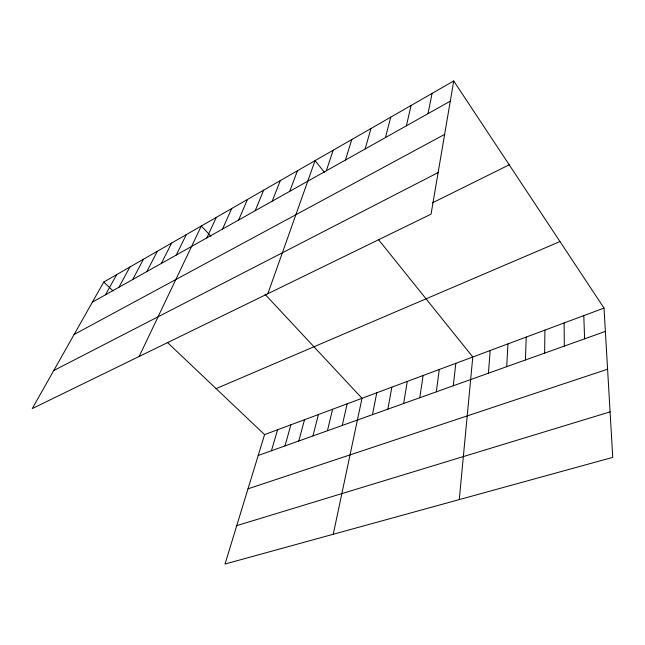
<?xml version="1.0" encoding="UTF-8"?>
<svg xmlns="http://www.w3.org/2000/svg" width="645" height="645" viewBox="0 0 645 645"><rect width="100%" height="100%" fill="white"/><g stroke="black" fill="none" stroke-linecap="round" stroke-linejoin="round"><path stroke-width="0.97" d="M544.63 353.121L544.92 330.111M525.417 359.983L526.207 337.085M506.696 366.674L507.962 343.89M488.442 373.197L490.16 350.525M459.272 499.601L472.785 356.999L378.389 239.497M453.282 385.766L455.83 363.32M436.334 391.821L439.269 369.496M419.798 397.739L423.096 375.519M403.649 403.512L407.293 381.413M453.725 80.964L431.045 214.156L32.25 408.583L103.74 282.058L453.725 80.964L604.01 308.084L612.75 457.378L225.016 564.036L264.579 434.609L604.01 308.084M387.871 409.148L391.854 387.169M372.463 414.654L376.761 392.797M427.982 113.689L432.085 93.396M333.255 534.262L362.006 398.296L264.95 294.217M342.245 425.458L347.139 403.834M406.374 125.823L411.099 105.458M327.434 430.747L332.61 409.253M312.962 435.923L318.396 414.55M385.428 137.587L390.741 117.156M298.804 440.978L304.505 419.726M284.969 445.929L290.903 424.797M365.126 148.987L370.98 128.508M271.432 450.766L277.6 429.755M345.43 160.049L351.791 139.53M326.314 170.78L333.159 150.237M267.852 293.717L315.05 160.645L324.435 172.328M289.734 191.323L297.45 170.756M272.214 201.159L280.325 180.592M255.194 210.722L263.668 190.17M238.634 220.026L247.462 199.482M222.525 229.072L231.676 208.553M206.843 237.876L216.301 217.381M139.167 356.451L201.329 225.992L210.947 236.304M176.27 255.049L186.292 234.627M161.363 263.418L171.643 243.044M146.842 271.569L157.372 251.244M132.709 279.511L143.456 259.242M118.922 287.251L129.887 267.038M105.49 294.789L116.656 274.641M92.388 302.15L450.291 101.16M74.135 334.465L444.631 134.386M53.753 370.528L438.132 172.562M432.384 202.877L509.219 164.83M216.099 388.629L559.981 241.544M258.194 455.499L605.381 331.401M248.011 488.829L607.59 369.214M236.755 525.643L610.089 411.865M103.74 282.058L113.012 290.855M167.257 342.31L264.579 434.609M583.806 315.615L584.588 338.835M564.109 322.96L564.343 346.075"/></g></svg>
